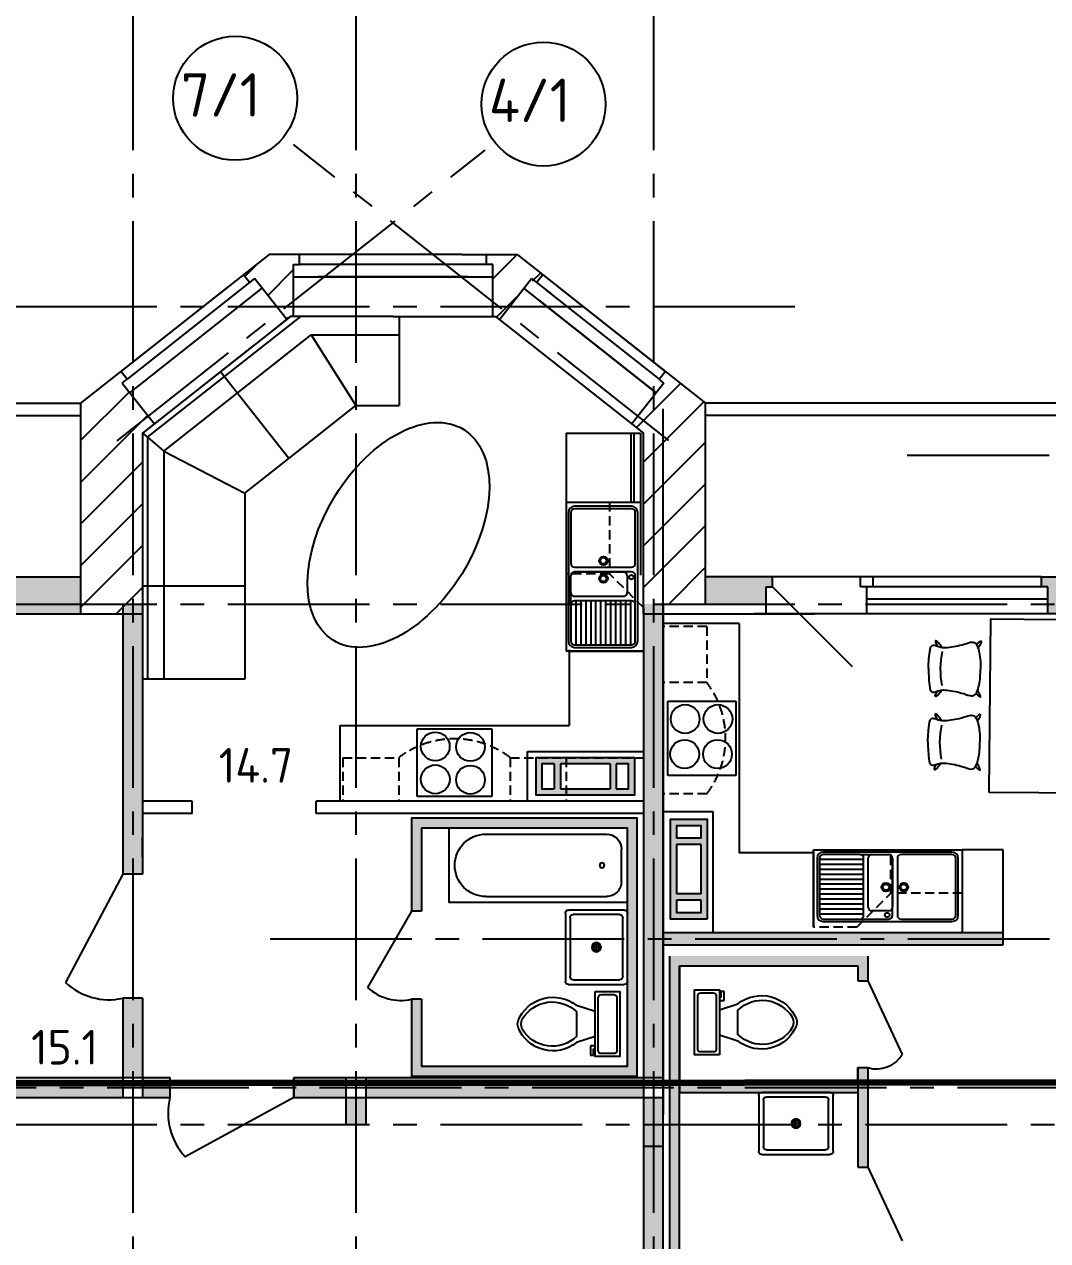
# Model space of a CAD drawing. Header units: millimetres. Extents: x -257254 to 390979, y -202328 to 355504.
# Drawn here: x 369319 to 377573, y -114066 to -104253 of the extents above; entities that cross this region are included whole.
import ezdxf

# ---------------------------------------------------------------- set-up
doc = ezdxf.new("R2010")
doc.units = ezdxf.units.MM
for name, pattern in [('CENTER2', [28.575, 19.05, -3.175, 3.175, -3.175]), ('DASHED', [70, 50, -20]), ('DASHED2', [0.375, 0.25, -0.125]), ('ELGO_LTYPE0', [0])]:
    doc.linetypes.add(name, pattern=pattern)
doc.layers.get('0').update_dxf_attribs({"lineweight": 25})
for name, color, linetype in [('MEBEL', 7, 'DASHED'), ('МЕБЕЛЬ', 104, 'Continuous'), ('Окна', 4, 'Continuous'), ('оси', 1, 'CENTER2'), ('разрез', 40, 'Continuous')]:
    doc.layers.add(name, color=color, linetype=linetype)
doc.layers.add('фасадик', color=7, linetype='Continuous', lineweight=25, true_color=0x51362d)
doc.styles.add('ATTR', font='romans.shx', dxfattribs={"width": 0.8, "height": 1})
doc.styles.get("Standard").update_dxf_attribs({"font": 'GOST_Common.ttf'})

# ---------------------------------------------------------------- blocks, each defined once
blk = doc.blocks.new('Tank Toilet 3 PV')
for p, q in [((9.5, -6), (9.5, -2)), ((-10, -8.5), (-8, -8.5)), ((-10, -9.5), (-10, -8.5)), ((-7, -9.5), (-10, -9.5)), ((-8, -8.5), (-8, -8)), ((-7, -8), (-7, -9.5)), ((-4, -8), (-6, -14)), ((4, -8), (6, -14)), ((4, -14), (-4, -14))]:
    blk.add_line(p, q)
blk.add_lwpolyline([(10.5, -8), (10.5, 0), (-10.5, 0), (-10.5, -8)], close=True)
for points in [[(-9.5, -2), (-9.5, -6)], [(8.5, -1), (-8.5, -1)], [(-8.5, -7), (8.5, -7)]]:
    blk.add_lwpolyline(points)
for centre, radius, start, end in [((-8.62, -1.88), 0.884, 81.8699, 188.1301), ((8.62, -1.88), 0.884, 351.8699, 98.1301), ((-8.62, -6.12), 0.884, 171.8699, 278.1301), ((8.62, -6.12), 0.884, 261.8699, 8.1301), ((3.52, -21.58), 12.17, 141.4691, 247.9714), ((4.2, -21.82), 11.33, 136.3677, 238.9468), ((-3.52, -21.58), 12.17, 292.0284, 38.5307), ((-4.2, -21.82), 11.33, 301.053, 43.6321), ((0, -27.88), 4, 245.7318, 294.2682), ((0, -29), 4, 254.8605, 285.1395)]:
    blk.add_arc(centre, radius, start, end)
at = {"style": 'ATTR', "width": 0.8, "flags": 9}
blk.add_attdef('ESTCODE', (0, 0), '', height=0.000000846, dxfattribs=at)
blk = doc.blocks.new('Utility Sink')
for p, q in [((-0.999995, -10), (1.000005, -10)), ((0.000005, -11), (0.000005, -9))]:
    blk.add_line(p, q)
for points in [[(-10.999995, 0), (10.999995, 0)], [(-11.999995, -19), (-11.999995, -1)], [(-10.499995, -17.5), (-10.499995, -2.5)], [(-9.499995, -1.5), (9.499995, -1.5)], [(10.499995, -2.5), (10.499995, -17.5)], [(11.999995, -1), (11.999995, -19)], [(9.499995, -18.5), (-9.499995, -18.5)], [(10.999995, -20), (-10.999995, -20)]]:
    blk.add_lwpolyline(points)
for radius in [1.5, 1]:
    blk.add_circle((0.000005, -10), radius)
for centre, start, end in [((-11.124995, -0.875), 81.8699, 188.1301), ((11.124995, -0.875), 351.8699, 98.1301), ((-9.624995, -2.375), 81.8699, 188.1301), ((9.624995, -2.375), 351.8699, 98.1301), ((-11.124995, -19.125), 171.8699, 278.1301), ((-9.624995, -17.625), 171.8699, 278.1301), ((9.624995, -17.625), 261.8699, 8.130102), ((11.124995, -19.125), 261.8699, 8.130102)]:
    blk.add_arc(centre, 0.883883, start, end)
at = {"style": 'ATTR', "width": 0.8, "flags": 9}
blk.add_attdef('ESTCODE', (0, 0), '', height=0.000048, dxfattribs=at)
blk = doc.blocks.new('A$C441F25BF')
at = {"layer": 'MEBEL', "linetype": 'ByBlock'}
for p, q in [((26, -1765), (26, 35)), ((26, 35), (776, 35)), ((776, -1765), (776, 35)), ((86, -340), (86, -1555)), ((716, -340), (716, -1555)), ((566, -1705), (236, -1705)), ((776, -1765), (26, -1765))]:
    blk.add_line(p, q, dxfattribs=at)
blk.add_circle((401, -1509), 25, dxfattribs=at)
for centre, radius, start, end in [((401, -340), 315, 0.001, 180.001), ((236, -1555), 150, 180.001, 270.001), ((566, -1555), 150, 270.001, 0.001)]:
    blk.add_arc(centre, radius, start, end, dxfattribs=at)
blk = doc.blocks.new('вентблок')
for p, q in [((-250, 250), (-250, 50)), ((-200, 250), (-200, 50)), ((200, 250), (200, 50)), ((250, 250), (250, 50))]:
    blk.add_line(p, q)
blk.add_lwpolyline([(400, 300), (-400, 300), (-400, 0), (400, 0)], close=True)
for points in [[(-250, 250), (-350, 250), (-350, 50), (-250, 50)], [(200, 250), (-200, 250)], [(250, 50), (350, 50), (350, 250), (250, 250)], [(-200, 50), (200, 50)]]:
    blk.add_lwpolyline(points)

msp = doc.modelspace()

# ---------------------------------------------------------------- hatches: boundary and pattern name
h = msp.add_hatch()
h.set_pattern_fill('LINE', color=256, scale=75, angle=45)
h.set_pattern_definition([(45, (282164.35, -213406.2), (-168.3798, 168.3798), [])])
h.paths.add_polyline_path([(366433.47228, -117330.06082), (365993.37343, -117330.06082), (365993.37343, -117750.06082), (366483.37682, -117750.06082), (366483.39503, -117669.93468), (366433.39503, -117669.92332)])
h.paths.add_polyline_path([(366433.49046, -117250.06082), (365993.37343, -117250.06082), (365993.37343, -117330.06082), (366433.47228, -117330.06082)])
h.paths.add_polyline_path([(370193.37343, -117330.06082), (367343.4723, -117330.06082), (367343.39501, -117670.13014), (367293.39501, -117670.11877), (367293.37684, -117750.06082), (370193.37343, -117750.06082)])
h.paths.add_polyline_path([(370193.37343, -117250.06082), (367343.49048, -117250.06082), (367343.4723, -117330.06082), (370193.37343, -117330.06082)])
h.paths.add_polyline_path([(370805.66093, -117330.06082), (370193.37343, -117330.06082), (370193.37343, -117750.06082), (370805.66093, -117750.06082)])
h.paths.add_polyline_path([(370805.66093, -117250.06082), (370193.37343, -117250.06082), (370193.37343, -117330.06082), (370805.66093, -117330.06082)])
h.paths.add_polyline_path([(371993.37343, -117330.06082), (371705.66093, -117330.06082), (371705.66093, -117750.06082), (371993.37343, -117750.06082)])
h.paths.add_polyline_path([(372391.06676, -117330.06082), (371993.37343, -117330.06082), (371993.37343, -117750.06082), (372391.06676, -117750.06082)])
h.paths.add_polyline_path([(371993.37343, -117250.06082), (371705.66093, -117250.06082), (371705.66093, -117330.06082), (371993.37343, -117330.06082)])
h.paths.add_polyline_path([(372391.06676, -117250.06082), (371993.37343, -117250.06082), (371993.37343, -117330.06082), (372391.06676, -117330.06082)])
h.paths.add_polyline_path([(361920.95524, -107477.23261), (361708.30911, -107147.94816), (361747.5378, -107116.94639), (361697.76344, -107053.96344), (361373.37343, -107310.06082), (361373.37343, -109010.06082), (361825.79162, -109010.06082)])
h.paths.add_polyline_path([(363088.3553, -106190.04759), (363138.3553, -106190.05895), (363138.37348, -106110.05895), (362893.53321, -106109.93468), (362686.66923, -106273.15308), (362736.10054, -106335.70194), (362785.0336, -106316.97978), (362889.63195, -106449.33532), (363088.27802, -106530.06082), (363088.30011, -106432.88128)])
h.paths.add_polyline_path([(363088.27802, -106530.06082), (362879.92758, -106437.0557), (363034.76214, -106632.97861)])
h.paths.add_polyline_path([(364893.53321, -106110.18695), (364648.37334, -106110.23241), (364648.35516, -106190.23241), (364698.36425, -106190.24377), (364698.29022, -106435.95086), (364617.54473, -106530.06082), (364897.11491, -106449.33532), (365001.71326, -106316.97978), (365050.53766, -106335.83943), (365099.96897, -106273.29057)])
h.paths.add_polyline_path([(364906.81928, -106437.0557), (364698.27792, -106530.06082), (364750.81573, -106634.45781)])
h.paths.add_polyline_path([(366413.37343, -107310.06082), (366088.98342, -107053.96344), (366039.20906, -107116.94639), (366078.43775, -107147.94816), (365913.37343, -107255.58594), (365913.37343, -108930.06082), (366413.37343, -108930.06082)])
h.paths.add_polyline_path([(365993.37343, -107255.58594), (365818.20981, -107477.23261), (365913.37343, -107552.36179), (365993.37343, -107615.8972)])
h.paths.add_polyline_path([(370193.37343, -107255.58594), (370108.30911, -107147.94816), (370147.5378, -107116.94639), (370097.76344, -107053.96344), (369773.37343, -107310.06082), (369773.37343, -109010.06082), (370193.37343, -109010.06082)])
h.paths.add_polyline_path([(370193.37343, -107255.58594), (370193.37343, -107613.05112), (370367.33572, -107475.71247)])
h.paths.add_polyline_path([(370273.37343, -107549.89323), (370193.37343, -107613.05112), (370193.37343, -108930.06082), (370273.37343, -108930.06082)])
h.paths.add_polyline_path([(371488.36443, -106189.87786), (371538.3553, -106190.05895), (371538.37348, -106110.05895), (371293.53321, -106109.93468), (371086.77789, -106273.29057), (371136.2092, -106335.83943), (371175.32923, -106304.70017), (371279.92758, -106437.0557), (371488.27802, -106530.06082), (371488.29104, -106432.8148)])
h.paths.add_polyline_path([(371488.27802, -106530.06082), (371279.92758, -106437.0557), (371434.7298, -106632.93768)])
h.paths.add_polyline_path([(373293.53321, -106110.18695), (373048.37334, -106110.23241), (373048.35516, -106190.23241), (373098.34511, -106190.24377), (373098.26977, -106610.10627), (373094.14881, -106610.07989), (373102.38884, -106530.07989), (373297.11491, -106449.33532), (373401.71326, -106316.97978), (373450.64632, -106335.70194), (373500.07763, -106273.15308)])
h.paths.add_polyline_path([(373306.81928, -106437.0557), (373018.45887, -106530.06082), (373150.81573, -106634.45781)])
h.paths.add_polyline_path([(374813.37343, -107310.06082), (374488.98342, -107053.96344), (374439.20906, -107116.94639), (374478.43775, -107147.94816), (374393.37343, -107255.58594), (374393.37343, -108930.06082), (374813.37343, -108930.06082)])
h.paths.add_polyline_path([(374393.37343, -107255.58594), (374218.20981, -107477.23261), (374313.37343, -107552.36179), (374313.37343, -107558.86707), (374393.37343, -107622.02497)])
h.paths.add_polyline_path([(374393.37343, -107622.02497), (374313.37343, -107558.86707), (374313.37343, -108930.06082), (374393.37343, -108930.06082)])
h.paths.add_polyline_path([(380513.37343, -107390.06082), (380563.37343, -107390.06082), (380563.37343, -107310.06082), (378593.37343, -107310.06082), (378593.37343, -107730.06082), (380513.37343, -107730.06082)])
h.paths.add_polyline_path([(382793.37343, -107310.06082), (381973.37343, -107310.06082), (381973.37343, -107390.06082), (382023.37343, -107390.06082), (382023.37343, -107730.06082), (382793.37343, -107730.06082)])
h.paths.add_polyline_path([(383993.37343, -107310.06082), (382793.37343, -107310.06082), (382793.37343, -107730.06082), (383993.37343, -107730.06082)])
h.paths.add_polyline_path([(380513.37343, -107730.06082), (378593.37343, -107730.06082), (378593.37343, -107810.06082), (380513.37343, -107810.06082)])
h.paths.add_polyline_path([(383993.37343, -107730.06082), (382793.37343, -107730.06082), (382793.37343, -107808.37096), (383915.07502, -107808.37096), (383993.37343, -107808.63649)])
h.paths.add_polyline_path([(382793.37343, -107730.06082), (382023.37343, -107730.06082), (382023.37343, -107808.37096), (382793.37343, -107808.37096)])
h.paths.add_polyline_path([(384413.37343, -107310.06082), (383993.37343, -107310.06082), (383993.37343, -107730.06082), (384413.37343, -107730.06082)])
h.paths.add_polyline_path([(384413.37343, -107730.06082), (383993.37343, -107730.06082), (383993.37343, -107808.63649), (383993.37343, -107810.06082), (384413.37343, -107810.06082)])
h.paths.add_polyline_path([(384413.37343, -107810.06082), (383993.37343, -107810.06082), (383993.37343, -108930.06082), (384413.37343, -108930.06082)])
h.paths.add_polyline_path([(383993.37343, -107810.06082), (383913.37343, -107810.06082), (383913.3763, -108930.06082), (383993.37343, -108930.06082)])
h.paths.add_polyline_path([(384413.37343, -108930.06082), (383993.37343, -108930.06082), (383993.37343, -109310.14354), (384333.37343, -109310.14354), (384333.37343, -109360.14354), (384413.37343, -109360.14354)])
h.paths.add_polyline_path([(383993.37343, -108930.06082), (383913.3763, -108930.06082), (383913.37727, -109310.14354), (383993.37343, -109310.14354)])
h.paths.add_polyline_path([(384413.37343, -111370.14354), (384333.37343, -111370.14354), (384333.37343, -111420.14354), (383993.37343, -111420.14354), (383993.37343, -113130.06082), (384413.37343, -113130.06082)])
h.paths.add_polyline_path([(383993.37343, -111420.14354), (383913.38267, -111420.14354), (383913.38705, -113130.06082), (383993.37343, -113130.06082)])
h.paths.add_polyline_path([(384413.37343, -116910.06082), (382793.37343, -116910.06082), (382793.37343, -117330.06082), (384469.07008, -117330.06082), (384573.9923, -117246.54078), (384605.13199, -117285.66008), (384669.46807, -117234.44736)])
h.paths.add_polyline_path([(384110.69569, -117330.06082), (382793.37343, -117330.06082), (382793.37343, -117410.06082), (384173.85359, -117410.06082)])
h.paths.add_polyline_path([(384413.37343, -125310.06082), (382713.37343, -125310.06082), (382713.37343, -125730.06082), (384469.07008, -125730.06082), (384573.9923, -125646.54078), (384605.13199, -125685.66008), (384669.46807, -125634.44736)])
h.paths.add_polyline_path([(384111.6725, -125730.06082), (382713.37343, -125730.06082), (382713.37343, -125810.06082), (384171.07246, -125810.06082), (384247.28944, -125906.60232), (384249.59713, -125904.76536)])
h.paths.add_polyline_path([(385449.16595, -126623.80401), (385388.32027, -126672.2383), (385420.09217, -126710.29903), (385285.8928, -126817.12422), (385193.39057, -127024.80567), (385291.90909, -127024.82806), (385533.55642, -127024.88298), (385533.31223, -127074.88293), (385613.18609, -127074.90108), (385613.37343, -126830.06082)])
h.paths.add_polyline_path([(385285.43495, -126816.54487), (385091.4343, -126970.97299), (385193.39057, -127024.80567), (385113.26053, -127024.78746)])
h.paths.add_polyline_path([(385193.39057, -127024.80567), (385193.41892, -127024.80568), (385291.90909, -127024.82806)], flags=17)
h.paths.add_polyline_path([(385613.37343, -128830.06081), (385613.30886, -128584.91009), (385533.18273, -128584.8737), (385533.19051, -128634.8828), (385113.19052, -128634.78734), (385193.37343, -128634.80556), (385193.37343, -128580.06082), (385193.37343, -128656.47959), (385286.04825, -128842.80071), (385420.24762, -128949.6259), (385389.37983, -128988.40114), (385450.22551, -129036.83543)])
h.paths.add_polyline_path([(385193.37343, -128656.47959), (385193.37343, -128634.80556), (385091.58974, -128688.95194), (385285.5904, -128843.38006)])
h.paths.add_polyline_path([(384669.46807, -130025.67427), (384605.13199, -129974.46155), (384573.9923, -130013.58085), (384469.07008, -129930.06082), (382712.88638, -129930.06082), (382712.88638, -130350.06082), (384413.37343, -130350.06082)])
h.paths.add_polyline_path([(384249.59713, -129755.35628), (384111.6725, -129930.06082), (384469.07008, -129930.06082)])
h.paths.add_polyline_path([(384249.59713, -129755.35628), (384247.28944, -129753.51931), (384171.07246, -129850.06082), (382793.37343, -129850.06082), (382793.37343, -129930.06082), (384111.6725, -129930.06082)])
h.paths.add_polyline_path([(382793.37343, -134130.06082), (380393.37343, -134130.06082), (380393.37343, -134550.06082), (382793.37343, -134550.06082)])
h.paths.add_polyline_path([(380393.37343, -134130.06082), (378593.37343, -134130.06082), (378593.37343, -134550.06082), (380393.37343, -134550.06082)])
h.paths.add_polyline_path([(378593.37343, -134130.06082), (376493.37343, -134130.06082), (376493.37343, -134550.06082), (378593.37343, -134550.06082)])
h.paths.add_polyline_path([(376493.37343, -134130.06082), (374393.37343, -134130.06082), (374393.37343, -134550.06082), (376493.37343, -134550.06082)])
h.paths.add_polyline_path([(374393.37343, -134130.06082), (374173.37343, -134130.06082), (374173.37343, -134550.06082), (374393.37343, -134550.06082)])
h.paths.add_polyline_path([(374393.37343, -134050.06082), (374173.37343, -134050.06082), (374173.37343, -134130.06082), (374393.37343, -134130.06082)])
h.paths.add_polyline_path([(376493.37343, -134050.06082), (375593.37343, -134050.06082), (374393.37343, -134050.06082), (374393.37343, -134130.06082), (376493.37343, -134130.06082)])
h.paths.add_polyline_path([(378593.37343, -134050.06082), (376493.37343, -134050.06082), (376493.37343, -134130.06082), (378593.37343, -134130.06082)])
h.paths.add_polyline_path([(380393.37343, -134050.06082), (379913.24572, -134050.06082), (378673.37343, -134050.06082), (378593.37343, -134050.06082), (378593.37343, -134130.06082), (380393.37343, -134130.06082)])
h.paths.add_polyline_path([(382793.37343, -134050.06082), (380393.37343, -134050.06082), (380393.37343, -134130.06082), (382793.37343, -134130.06082)])
at = {"ltscale": 50}
h = msp.add_hatch(color=256, dxfattribs=at)
h.dxf.hatch_style = 1
h.paths.add_polyline_path([(370193.37343, -108930.06082), (370113.37343, -108930.06082), (370113.37343, -111110.63158), (370193.37343, -111110.63158)])
h.paths.add_polyline_path([(370273.37343, -109010.06082), (370273.37343, -108930.06082), (370193.37343, -108930.06082), (370193.37343, -111110.63158), (370273.37343, -111110.63158)])
h.paths.add_polyline_path([(371913.37343, -113050.06082), (371913.37343, -113130.06082)])
h.paths.add_polyline_path([(371913.37343, -113130.06082), (371913.37343, -113210.06082)])
h.paths.add_polyline_path([(371993.37343, -113210.06082), (371913.37343, -113210.06082)])
h.paths.add_polyline_path([(372073.37343, -113210.06082), (371993.37343, -113210.06082)])
h.paths.add_polyline_path([(374453.37343, -113130.06082), (374333.37343, -113130.06082), (374473.37343, -113265.0608), (374473.37361, -113130.06082), (374313.37343, -113130.06082)])
h.paths.add_polyline_path([(374313.37343, -113130.06082), (374473.37343, -113130.06082), (374473.37343, -113210.06082), (374313.37343, -113210.06082)], flags=17)
h.paths.add_polyline_path([(374393.37343, -113210.06082), (374313.37343, -113210.06082), (374313.37343, -114550.06077), (374393.37343, -114550.06077)])
h.paths.add_polyline_path([(374473.37343, -113130.06082), (374393.37343, -113130.06082), (374393.37343, -114550.06077), (374473.37343, -114550.06077)])
h.paths.add_polyline_path([(376573.37361, -114550.06082), (374473.37361, -114550.06082), (374473.37361, -114630.06082), (376573.37361, -114630.06082)])
h.paths.add_polyline_path([(376573.37361, -114630.06082), (374473.37361, -114630.06082), (374473.37361, -114710.06082), (376573.37361, -114710.06082)])
h.paths.add_polyline_path([(378513.59612, -114550.06082), (377573.37361, -114550.06082), (377573.37361, -114630.06082), (378513.59287, -114630.06082)])
h.paths.add_polyline_path([(378513.59287, -114630.06082), (377573.37361, -114630.06082), (377573.37361, -114710.06082), (377773.37361, -114710.06082), (378513.58961, -114710.06082)])
h.paths.add_polyline_path([(378593.37343, -114330.06082), (378513.60507, -114330.06082), (378513.59612, -114550.06082), (378593.37343, -114550.06082)])
h.paths.add_polyline_path([(378673.37343, -114330.06082), (378593.37343, -114330.06082), (378593.37343, -114550.06082), (378673.37343, -114550.06082)])
h.paths.add_polyline_path([(378593.37343, -113209.82412), (378513.65063, -113209.82088), (378513.64167, -113430.06082), (378593.37343, -113430.06082)])
h.paths.add_polyline_path([(378673.37343, -113209.82737), (378593.37343, -113209.82412), (378593.37343, -113430.06082), (378673.37343, -113430.06082)])
h.paths.add_polyline_path([(378593.37343, -112891.75419), (378513.66356, -112891.75419), (378513.65713, -113050.05432), (378593.37343, -113050.19618)])
h.paths.add_polyline_path([(378673.37343, -112891.75419), (378593.37343, -112891.75419), (378593.37343, -113050.19618), (378673.37343, -113050.33855)])
h.paths.add_polyline_path([(383913.37343, -113057.67048), (378673.37343, -113050.33855), (378673.37343, -113130.06082), (383913.37343, -113130.06082)])
h.paths.add_polyline_path([(383913.37343, -113130.06082), (378673.37343, -113130.06082), (378673.37343, -113209.82737), (383913.37343, -113209.99493)])
h.paths.add_polyline_path([(378593.37343, -107810.06082), (378513.37343, -107810.06082), (378513.37343, -111250.06082), (378513.37343, -111991.75419), (378593.37343, -111991.75419)])
h.paths.add_polyline_path([(378673.37343, -109010.06082), (378673.37343, -107810.06082), (378593.37343, -107810.06082), (378593.37343, -111991.75419), (378673.37343, -111991.75419), (378673.37343, -111850.06082)])
h.paths.add_polyline_path([(378593.37343, -114710.06082), (378513.58961, -114710.06082), (378513.48631, -117250.06082), (378593.37343, -117250.06082)])
h.paths.add_polyline_path([(378673.37343, -114710.06082), (378593.37343, -114710.06082), (378593.37343, -117250.06082), (378673.37343, -117250.06082)])
h.paths.add_polyline_path([(382713.37343, -117250.06082), (378673.37343, -117250.06082), (378673.37343, -117330.06082), (382713.37343, -117330.06082)])
h.paths.add_polyline_path([(382713.37343, -117330.06082), (378673.37343, -117330.06082), (378673.37343, -117410.06082), (380753.37343, -117410.06082), (382713.37343, -117410.06082)])
h.paths.add_polyline_path([(378593.37343, -117410.06082), (378513.47981, -117410.06082), (378513.37343, -120025.65445), (378593.37343, -120025.65445)])
h.paths.add_polyline_path([(378673.37343, -117410.06082), (378593.37343, -117410.06082), (378593.37343, -120025.65445), (378673.37343, -120025.65445)])
h.paths.add_polyline_path([(376933.37343, -119930.06082), (376713.37343, -120450.06082)])
h.paths.add_polyline_path([(376873.37343, -119930.06082), (376713.37343, -119930.06082), (376713.37343, -120450.06082), (376873.37343, -120450.06082)], flags=17)
h.paths.add_polyline_path([(376933.37343, -121350.06082), (376713.37343, -122350.06082)])
h.paths.add_polyline_path([(376873.37343, -121350.06082), (376713.37343, -121350.06082), (376713.37343, -122350.06082), (376873.37343, -122350.06082)], flags=17)
h.paths.add_polyline_path([(376873.37343, -122350.06082), (376873.37343, -122430.06082)])
h.paths.add_polyline_path([(376873.37343, -122430.06082), (376873.37343, -122510.06082)])
h.paths.add_polyline_path([(376933.37343, -117410.06082), (376713.37343, -119030.06082)])
h.paths.add_polyline_path([(376873.37343, -117410.06082), (376713.37343, -117410.06082), (376713.37343, -119030.06082), (376873.37343, -119030.06082)], flags=17)
h.paths.add_polyline_path([(370113.37343, -112750.06082), (370193.37343, -112750.06082), (370193.37343, -112110.63158), (370113.37343, -112110.63158)])
h.paths.add_polyline_path([(370193.37343, -112910.06082), (370113.37343, -112910.06082)])
h.paths.add_polyline_path([(370193.37343, -112750.06082), (370273.37343, -112750.06082), (370273.37343, -112110.63158), (370193.37343, -112110.63158)])
h.paths.add_polyline_path([(370273.37343, -112910.06082), (370193.37343, -112910.06082)])
h.paths.add_polyline_path([(374393.37343, -112910.06082), (374313.37343, -112910.06082), (374313.37343, -113130.06082), (374393.37343, -113130.06082)])
h.paths.add_polyline_path([(374313.37343, -112750.06082), (374393.37343, -112750.06082), (374393.37343, -108930.06082), (374313.37343, -108930.06082)])
h.paths.add_polyline_path([(374393.37343, -112750.06082), (374473.37343, -112750.06082), (374473.37343, -110320.06082), (374473.37343, -108930.06082), (374393.37343, -108930.06082)])
h.paths.add_polyline_path([(374473.37343, -112910.06082), (374393.37343, -112910.06082), (374393.37343, -113130.06082), (374473.37343, -113130.06082)])
h = msp.add_hatch()
h.set_pattern_fill('AR-SAND', color=256, scale=5)
h.set_pattern_definition([(37.5, (282164.35, -213406.2), (-8.00016, 244.70662), [0, -193.04, 0, -215.9, 0, -206.375]), (7.5, (282164.35, -213406.2), (224.76164, 358.41255), [0, -104.14, 0, -173.99, 0, -66.675]), (327.5, (282008.14, -213406.2), (395.4962, 0.7186), [0, -63.5, 0, -228.6, 0, -298.45]), (317.5, (282008.14, -213406.2), (381.7782, 111.4647), [0, -31.75, 0, -149.86, 0, -171.45])])
h.paths.add_polyline_path([(357593.37343, -108630.06082), (357673.37343, -108630.06082), (357673.37343, -108930.06082), (357593.37343, -108930.06082)])
h.paths.add_polyline_path([(358485.22058, -108790.06082), (358535.22058, -108790.06082), (358535.22058, -108710.06082), (357593.37343, -108710.06082), (357593.37343, -109010.06082), (358485.22058, -109010.06082)])
h.paths.add_polyline_path([(361373.37343, -108710.06082), (360705.22058, -108710.06082), (360705.22058, -108790.06082), (360755.22058, -108790.06082), (360755.22058, -109010.06082), (361373.37343, -109010.06082)])
h.paths.add_polyline_path([(366885.22058, -108790.06082), (366935.22058, -108790.06082), (366935.22058, -108710.06082), (366413.37343, -108710.06082), (366413.37343, -109010.06082), (366885.22058, -109010.06082)])
h.paths.add_polyline_path([(369773.37343, -108710.06082), (369105.22058, -108710.06082), (369105.22058, -108790.06082), (369155.22058, -108790.06082), (369155.22058, -109010.06082), (369773.37343, -109010.06082)])
h.paths.add_polyline_path([(375303.37343, -108790.06082), (375353.37343, -108790.06082), (375353.37343, -108710.06082), (374813.37343, -108710.06082), (374813.37343, -108930.06082), (375303.37343, -108930.06082)])
h.paths.add_polyline_path([(378513.37343, -108710.06082), (377523.37343, -108710.06082), (377523.37343, -108790.06082), (377573.37343, -108790.06082), (377573.37343, -109005.06082), (378513.37343, -109015.06082)])
h.paths.add_polyline_path([(383013.37343, -113210.06082), (382713.37343, -113209.99493), (382713.37343, -114134.80666), (383013.37343, -114134.80666), (383013.37343, -114184.80666), (383013.37343, -113550.06082)])
h = msp.add_hatch(color=256)
h.dxf.hatch_style = 1
h.paths.add_polyline_path([(373664.13435, -110170.06686), (373443.78532, -110170.06686), (373443.78532, -110470.06686), (373664.13435, -110470.06686), (373664.13435, -110420.06686), (373643.78532, -110420.06686), (373643.78532, -110220.06686), (373664.13435, -110220.06686)])
h.paths.add_polyline_path([(373593.78532, -110220.06686), (373593.78532, -110420.06686), (373493.78532, -110420.06686), (373493.78532, -110220.06686)], flags=16)
h.paths.add_polyline_path([(374243.78532, -110170.06686), (373664.13435, -110170.06686), (373664.13435, -110220.06686), (374043.78532, -110220.06686), (374043.78532, -110420.06686), (373664.13435, -110420.06686), (373664.13435, -110470.06686), (374243.78532, -110470.06686)])
h.paths.add_polyline_path([(374093.78532, -110220.06686), (374193.78532, -110220.06686), (374193.78532, -110420.06686), (374093.78532, -110420.06686)], flags=16)
h = msp.add_hatch(color=256)
h.dxf.hatch_style = 1
h.paths.add_polyline_path([(372443.37343, -111408.59865), (372523.37343, -111408.59865), (372523.37343, -110738.59865), (372743.37343, -110738.59865), (372743.37343, -110738.57352), (374183.37343, -110738.59865), (374183.37343, -111417.34877, -0.0710679055), (374183.37343, -111423.59878), (374183.37343, -111973.59852, -0.0710679055), (374183.37343, -111979.84853), (374183.37343, -112658.59865), (372523.37343, -112658.59865), (372523.37343, -112118.59865), (372443.37343, -112118.59865), (372443.37343, -112738.59865), (374263.37343, -112738.59865), (374263.37343, -110658.59865), (372443.37343, -110658.59865)])
h = msp.add_hatch(color=256)
h.dxf.hatch_style = 1
h.paths.add_polyline_path([(374828.561, -110889.30594), (374828.561, -110668.95692), (374528.561, -110668.95692), (374528.561, -110889.30594), (374578.561, -110889.30594), (374578.561, -110868.95692), (374778.561, -110868.95692), (374778.561, -110889.30594)])
h.paths.add_polyline_path([(374778.561, -110818.95692), (374578.561, -110818.95692), (374578.561, -110718.95692), (374778.561, -110718.95692)], flags=16)
h.paths.add_polyline_path([(374828.561, -111468.95692), (374828.561, -110889.30594), (374778.561, -110889.30594), (374778.561, -111268.95692), (374578.561, -111268.95692), (374578.561, -110889.30594), (374528.561, -110889.30594), (374528.561, -111468.95692)])
h.paths.add_polyline_path([(374778.561, -111318.95692), (374778.561, -111418.95692), (374578.561, -111418.95692), (374578.561, -111318.95692)], flags=16)
h = msp.add_hatch(color=256)
h.dxf.hatch_style = 1
h.paths.add_polyline_path([(377213.37343, -111580.28848), (374473.37361, -111580.28848), (374473.37361, -111630.06082), (377213.37343, -111630.06082)])
h.paths.add_polyline_path([(377213.37343, -111630.06082), (374473.37361, -111630.06082), (374473.37361, -111680.28848), (377213.37343, -111680.28848)])
h = msp.add_hatch(color=256)
h.dxf.hatch_style = 1
h.paths.add_polyline_path([(376123.37361, -111770.06077), (374523.37361, -111770.06077), (374523.37361, -113130.06082), (374603.36907, -113130.06082), (374603.37361, -112870.06077), (374603.37361, -111850.06077), (376043.37361, -111850.06077), (376043.37361, -111970.06077), (376123.37361, -111970.06077)])
h.paths.add_polyline_path([(376043.37361, -112790.06077), (374603.37361, -112790.06077), (374603.37361, -112870.06077), (375262.09037, -112870.06077, -0.0710679055), (375268.34037, -112870.06077), (375818.34012, -112870.06077, -0.0710679055), (375824.59012, -112870.06077), (376043.37361, -112870.06077)], flags=17)
h.paths.add_polyline_path([(376123.37361, -112670.06077), (376043.37361, -112670.06077), (376043.37361, -112790.06077), (376043.37361, -113130.06082), (376123.37361, -113130.06082)], flags=17)
h.paths.add_polyline_path([(376123.37361, -113130.06082), (376043.37361, -113130.06082), (376043.37361, -113472.22397), (376123.37361, -113472.22397)], flags=17)
h.paths.add_polyline_path([(376123.37361, -114172.22397), (376043.37361, -114172.22397), (376043.37361, -114420.06077), (374603.37361, -114420.06077), (374603.37361, -113130.06082), (374523.37361, -113130.06082), (374523.37361, -114500.06077), (376123.37361, -114500.06077)])
h = msp.add_hatch(color=256)
h.dxf.hatch_style = 1
h.paths.add_polyline_path([(370113.37343, -112750.06082), (366073.37343, -112750.06082), (366073.37343, -112830.06082), (370113.37343, -112830.06082)])
h.paths.add_polyline_path([(370113.37343, -112830.06082), (366073.37343, -112830.06082), (366073.37343, -112910.06082), (370113.37343, -112910.06082)])
h = msp.add_hatch(color=256, dxfattribs=at)
h.dxf.hatch_style = 1
h.paths.add_polyline_path([(370493.37343, -112750.06082), (370273.37343, -112750.06082), (370273.37343, -112830.06082), (370493.37343, -112830.06082)])
h.paths.add_polyline_path([(370493.37343, -112830.06082), (370273.37343, -112830.06082), (370273.37343, -112910.06082), (370493.37343, -112910.06082)])
h = msp.add_hatch(color=256)
h.dxf.hatch_style = 1
h.paths.add_polyline_path([(371993.37343, -112910.06082), (371913.37343, -112910.06082), (371913.37343, -113130.06082), (371993.37343, -113130.06082)])
h.paths.add_polyline_path([(372073.37343, -112910.06082), (371993.37343, -112910.06082), (371993.37343, -113130.06082), (372073.37343, -113130.06082)])
h.paths.add_polyline_path([(371913.37343, -112750.06082), (371493.37343, -112750.06082), (371493.37343, -112830.06082), (371913.37343, -112830.06082)])
h.paths.add_polyline_path([(371913.37343, -112830.06082), (371493.37343, -112830.06082), (371493.37343, -112910.06082), (371913.37343, -112910.06082)])
h.paths.add_polyline_path([(374313.37343, -112750.06082), (372073.37343, -112750.06082), (372073.37343, -112830.06082), (374313.37343, -112830.06082)])
h.paths.add_polyline_path([(374313.37343, -112830.06082), (372073.37343, -112830.06082), (372073.37343, -112910.06082), (374313.37343, -112910.06082)])
h = msp.add_hatch(color=256)
h.dxf.hatch_style = 1
h.paths.add_polyline_path([(374393.37343, -113130.06082), (374313.37343, -113130.06082), (374313.37343, -113303.21877), (374393.37343, -113303.21877)])
h.paths.add_polyline_path([(374473.37343, -113130.06082), (374394.42209, -113130.06082), (374394.42209, -113303.21877), (374473.37343, -113303.21877)])

# ---------------------------------------------------------------- linework, layer by layer
at = {"ltscale": 20}
for p, q in [((371293.53321, -106109.93468), (369773.37343, -107310.06082)), ((373293.53321, -106110.18695), (374813.37343, -107310.06082)), ((371467.59309, -106610.06082), (370273.37343, -107552.36179)), ((372293.37343, -106610.06082), (371466.95466, -106610.06082)), ((372293.37343, -106610.06082), (371466.95466, -106610.06082)), ((372293.37343, -106610.06082), (373118.87806, -106610.06082)), ((372293.37343, -106610.06082), (373118.87806, -106610.06082)), ((373118.87806, -106610.06082), (374313.37343, -107552.36179)), ((366413.37343, -107310.06082), (369773.37343, -107310.06082)), ((369773.37343, -107310.06082), (369773.37343, -109010.06082)), ((374813.37343, -108930.06082), (374813.37343, -107310.06082)), ((378173.37343, -107310.06082), (374813.37343, -107310.06082)), ((366413.37343, -107410.06082), (369773.37343, -107410.06082)), ((378173.37343, -107410.06082), (374813.37343, -107410.06082)), ((370273.37343, -107552.36179), (370273.37343, -109010.06082)), ((374313.37343, -109010.06082), (374313.37343, -107552.36179)), ((369105.22058, -108710.06082), (369773.37343, -108710.06082)), ((369155.22058, -109010.06082), (370273.37343, -109010.06082)), ((370113.37343, -108930.06082), (370113.37343, -111110.63158)), ((370273.37343, -109010.06082), (370273.37343, -111110.63158)), ((374313.37343, -109010.06082), (375693.37343, -109010.06082)), ((374313.37343, -109010.06082), (374313.37343, -114710.06082)), ((374473.37343, -108930.06082), (374473.37343, -113050.06082)), ((370113.37343, -112110.63158), (370113.37343, -112910.06082)), ((370273.37343, -112110.63158), (370273.37343, -112910.06082)), ((365913.37343, -112750.06082), (370493.37343, -112750.06082)), ((371493.37343, -112750.06082), (372073.37343, -112750.06082)), ((371913.37343, -112750.06082), (374473.37343, -112750.06082)), ((371913.37343, -112750.06082), (371913.37343, -113130.06082)), ((372073.37343, -112750.06082), (372073.37343, -113130.06082)), ((365913.37343, -112910.06082), (370493.37343, -112910.06082)), ((371493.37343, -112910.06082), (372073.37343, -112910.06082)), ((371913.37343, -112910.06082), (374473.37343, -112910.06082))]:
    msp.add_line(p, q, dxfattribs=at)
for p, q in [((371738.37344, -106109.93468), (371293.53321, -106109.93468)), ((372848.37342, -106110.18695), (373293.53321, -106110.18695)), ((373379.08337, -110520.04269), (373379.08337, -110120.04269)), ((373379.08337, -110120.04269), (374313.55685, -110120.47162)), ((374473.39156, -110602.68693), (374873.39156, -110602.68693)), ((374873.39156, -110602.68693), (374873.39156, -111580.28848)), ((370113.37343, -111110.63158), (369650.79342, -111982.65473)), ((372443.37343, -111408.59865), (372088.37343, -112023.47669)), ((372523.37343, -111408.59865), (372443.37343, -111408.59865)), ((374473.37361, -111580.28848), (374473.37361, -111680.28848)), ((370493.37343, -112750.06082), (370493.37343, -112910.06082)), ((371493.37343, -112910.06082), (371493.37343, -112750.06082)), ((371493.37343, -112750.06082), (371493.37343, -112910.06082)), ((371493.37343, -112910.06082), (370616.5755, -113390.91983)), ((371913.37343, -113130.06082), (372073.37343, -113130.06082)), ((374312.44207, -113129.94671), (374394.42209, -113129.94671)), ((374313.37343, -113130.06082), (374393.37343, -113130.06082)), ((374313.37343, -113130.06082), (374473.37361, -113130.06082)), ((374393.37343, -113130.06082), (374393.37343, -113130.06082)), ((374393.37343, -113130.06082), (374393.37343, -113130.06082)), ((374394.42209, -113129.94671), (374394.42209, -113323.87646)), ((374313.37343, -113303.21877), (374473.37361, -113303.21877))]:
    msp.add_line(p, q)
at = {"ltscale": 50}
for p, q in [((371488.33261, -106289.87785), (373098.33243, -106290.24377)), ((371688.33254, -106289.92331), (372898.3325, -106290.19831)), ((370170.31266, -107226.40554), (371237.33278, -106383.15755)), ((374416.4342, -107226.40554), (373349.41408, -106383.15755)), ((374416.4342, -107226.40554), (373467.0999, -106476.16266)), ((375693.37343, -108710.06082), (374813.37343, -108710.06082)), ((377523.37343, -108710.06082), (378513.37343, -108710.06082)), ((374473.37343, -113050.06082), (374473.37343, -110320.06082)), ((374473.37343, -113050.06082), (374473.37343, -110320.06082)), ((374473.37343, -113050.06082), (374473.37343, -110320.06082)), ((370673.37343, -110520.06082), (370273.37343, -110520.06082)), ((370673.37343, -110620.06082), (370673.37343, -110520.06082)), ((374313.37343, -110520.06082), (371673.37343, -110520.06082)), ((371673.37343, -110620.06082), (371673.37343, -110520.06082)), ((370673.37343, -110620.06082), (370273.37343, -110620.06082)), ((374313.37343, -110620.06082), (371673.37343, -110620.06082)), ((370273.37343, -110970.06082), (370273.37343, -110810.06082)), ((370273.37343, -111110.63158), (370113.37343, -111110.63158)), ((374473.37343, -114550.06082), (374473.37343, -111410.06082)), ((374473.37361, -111580.28848), (377213.37343, -111580.28848)), ((377213.37343, -111680.28848), (377213.37343, -111580.28848)), ((374473.37343, -112950.06082), (374473.37343, -111750.06082)), ((374473.37361, -111680.28848), (376073.37361, -111680.28848)), ((374473.37361, -111680.28848), (377213.37343, -111680.28848)), ((374473.37361, -114710.06082), (374473.37361, -111820.06077)), ((374473.37361, -111820.06077), (374473.37361, -112920.06077)), ((374523.37361, -111770.06077), (374523.37361, -114500.06077)), ((374603.37361, -114420.06077), (374603.37361, -111850.06077)), ((374603.37361, -111850.06077), (376043.37361, -111850.06077)), ((374603.37361, -111850.06077), (374603.37361, -112870.06077)), ((376043.37361, -111850.06077), (376043.37361, -111970.06077)), ((376123.37361, -111770.06077), (376123.37361, -111970.06077)), ((376043.37361, -111970.06077), (376123.37361, -111970.06077)), ((376123.37361, -111970.06077), (376400.30452, -112563.94104)), ((370273.37343, -112110.63158), (370113.37343, -112110.63158)), ((376043.37361, -112670.06077), (376043.37361, -113472.22397)), ((376043.37361, -112790.06077), (376043.37361, -112670.06077)), ((376043.37361, -112670.06077), (376123.37361, -112670.06077)), ((376043.37361, -112790.06077), (376043.37361, -112680.06077)), ((376123.37361, -112670.06077), (376123.37361, -113472.22397)), ((374603.37361, -112790.06077), (376043.37361, -112790.06077)), ((374603.37361, -112870.06077), (376043.37361, -112870.06077)), ((376043.37361, -113472.22397), (376123.37361, -113472.22397)), ((376123.37361, -113472.22397), (376400.30452, -114066.10424))]:
    msp.add_line(p, q, dxfattribs=at)
at = {"color": 0, "linetype": 'ELGO_LTYPE0'}
for p, q in [((374473.37343, -111685.06082), (374473.37343, -107355.72772)), ((374479.28399, -109174.48455), (374479.68713, -109174.48455))]:
    msp.add_line(p, q, dxfattribs=at)
for points in [[(372443.37343, -112118.59865), (372443.37343, -112738.59865), (374263.37343, -112738.59865), (374263.37343, -110658.59865), (372443.37343, -110658.59865), (372443.37343, -111408.59865)], [(372523.37343, -112118.59865), (372523.37343, -112658.59865), (374183.37343, -112658.59865), (374183.37343, -110738.59865), (372523.37343, -110738.59865), (372523.37343, -111408.59865)]]:
    msp.add_lwpolyline(points)
at = {"ltscale": 50}
for centre in [(371020.19593, -104850.17448), (373507.11041, -104897.10121)]:
    msp.add_circle(centre, 500, dxfattribs=at)
for centre, radius, start, end in [((370003.94968, -111606.15029), 516.2121, 226.832764388, 282.238082459), ((372357.40047, -111729.45411), 398.52833, 227.541870674, 282.458129326), ((376193.62886, -112438.99899), 241.50641, 253.087898854, 328.845696419), ((371007.2495, -113034.61182), 528.75473, 166.375638734, 222.365881753)]:
    msp.add_arc(centre, radius, start, end)
at = {"layer": 'МЕБЕЛЬ'}
for p, q in [((372341.72737, -106610.06082), (372342.20749, -107328.67075)), ((371632.44923, -106757.50666), (372341.70906, -106757.50666)), ((371632.44923, -106757.50666), (371993.37343, -107328.90382)), ((371453.25537, -107755.42674), (371993.37343, -107328.90382)), ((371993.37343, -107328.90382), (372342.20749, -107328.67075)), ((370313.37343, -107585.24066), (370313.37343, -109535.70965)), ((370313.37343, -107585.24066), (370443.37343, -107696.50153)), ((373688.37343, -107552.36179), (374288.37343, -107552.36179)), ((373688.37343, -107552.36179), (373688.37343, -109309.25262)), ((374212.20521, -107552.36179), (374212.20521, -108109.25262)), ((374235.05566, -107552.36179), (374235.05566, -108109.25262)), ((374288.37343, -107552.36179), (374288.37343, -108698.44442)), ((370443.37343, -107696.50153), (371098.32519, -108035.70965)), ((370443.37343, -107696.50153), (370443.37343, -109535.70965)), ((371098.32519, -108035.70965), (371098.32519, -109535.70965)), ((373688.37343, -108109.25262), (374288.37343, -108109.25262)), ((373707.52343, -108191.88551), (373707.52343, -109229.73748)), ((373727.52343, -108191.88551), (373727.52343, -108602.48934)), ((374217.52343, -108141.88551), (373757.52343, -108141.88551)), ((374217.52343, -108161.88551), (373757.52343, -108161.88551)), ((374247.52343, -108602.48934), (374247.52343, -108191.88551)), ((374267.52343, -109229.73748), (374267.52343, -108191.88551)), ((373727.52343, -108934.47737), (373727.52343, -108701.58976)), ((373757.52343, -108632.48934), (374217.52343, -108632.48934)), ((373757.52343, -108671.58976), (374151.30024, -108671.58976)), ((374217.52343, -108671.58976), (373757.52343, -108671.58976)), ((374181.30024, -108701.58976), (374181.30024, -108838.2824)), ((374247.52343, -108996.61688), (374247.52343, -108701.58976)), ((371098.32519, -108785.70965), (370273.37343, -108785.70965)), ((374151.30024, -108868.2824), (373757.52343, -108868.2824)), ((374217.52343, -108904.47737), (373757.52343, -108904.47737)), ((373767.52343, -108904.47737), (373767.52343, -109259.50449)), ((373807.52343, -108904.47737), (373807.52343, -109259.50449)), ((373847.52343, -108904.47737), (373847.52343, -109259.50449)), ((373887.52343, -108904.47737), (373887.52343, -109259.50449)), ((373927.52343, -108904.47737), (373927.52343, -109259.50449)), ((373967.52343, -108904.47737), (373967.52343, -109259.50449)), ((374007.52343, -108904.47737), (374007.52343, -109259.50449)), ((374047.52343, -108904.47737), (374047.52343, -109259.50449)), ((374087.52343, -108904.47737), (374087.52343, -109259.50449)), ((374127.52343, -108904.47737), (374127.52343, -109259.50449)), ((374167.52343, -108904.47737), (374167.52343, -109259.50449)), ((374207.52343, -108904.47737), (374207.52343, -109259.50449)), ((373727.52343, -108934.47737), (373727.52343, -109229.50449)), ((374247.52343, -109229.50449), (374247.52343, -108934.47737)), ((375084.18163, -109087.53277), (374473.37343, -109087.53277)), ((375084.18163, -109087.53277), (375084.18163, -110937.53277)), ((373713.92921, -109309.25262), (373688.37343, -109309.25262)), ((373713.92921, -109300.06082), (373713.92921, -109909.25262)), ((374313.92921, -109309.25262), (373713.92921, -109309.25262)), ((374313.92921, -109309.25262), (373713.92921, -109309.25262)), ((373713.92921, -109309.25262), (374313.92921, -109309.25262)), ((373757.52343, -109259.50449), (374217.52343, -109259.50449)), ((373757.52343, -109279.73748), (374217.52343, -109279.73748)), ((371098.32519, -109535.70965), (370273.37343, -109535.70965)), ((374313.92921, -109609.25262), (374313.37343, -110820.06082)), ((374510.66342, -110312.53277), (374510.66342, -109712.53277)), ((374510.66342, -109712.53277), (375057.69983, -109712.53277)), ((375057.69983, -109712.53277), (375057.69983, -110312.53277)), ((371863.92921, -109909.25262), (373713.92921, -109909.25262)), ((371863.92921, -109909.25262), (371863.92921, -110520.06082)), ((372488.92921, -109935.73441), (373088.92921, -109935.73441)), ((372488.92921, -110482.77082), (372488.92921, -109935.73441)), ((373088.92921, -109935.73441), (373088.92921, -110482.77082)), ((375057.69983, -110312.53277), (374510.66342, -110312.53277)), ((373088.92921, -110482.77082), (372488.92921, -110482.77082)), ((375693.37343, -110937.53277), (375084.18163, -110937.53277)), ((375684.18163, -110937.53277), (375684.18163, -110911.97699)), ((375684.18163, -110911.97699), (376884.18163, -110911.97699)), ((375684.18163, -111537.53277), (375684.18163, -110937.53277)), ((375684.18163, -111537.53277), (375684.18163, -110937.53277)), ((375684.18163, -110937.53277), (375684.18163, -111537.53277)), ((376801.54873, -110931.12698), (375763.69677, -110931.12698)), ((376058.95687, -110951.12698), (375763.92975, -110951.12698)), ((376058.95687, -110951.12698), (376291.84448, -110951.12698)), ((376801.54873, -110951.12698), (376390.94491, -110951.12698)), ((376884.18163, -110911.97699), (376884.18163, -111580.28848)), ((377213.37343, -110911.97699), (376884.18163, -110911.97699)), ((377213.37343, -111580.28848), (377213.37343, -110911.97699)), ((375713.69677, -110981.12698), (375713.69677, -111441.12698)), ((375733.92975, -110981.12698), (375733.92975, -111441.12698)), ((376088.95687, -110991.12698), (375733.92975, -110991.12698)), ((376088.95687, -111031.12698), (375733.92975, -111031.12698)), ((376088.95687, -111071.12698), (375733.92975, -111071.12698)), ((376088.95687, -111441.12698), (376088.95687, -110981.12698)), ((376125.15185, -111374.9038), (376125.15185, -110981.12698)), ((376321.84448, -110981.12698), (376321.84448, -111374.9038)), ((376321.84448, -111441.12698), (376321.84448, -110981.12698)), ((376360.94491, -110981.12698), (376360.94491, -111441.12698)), ((376831.54873, -111441.12698), (376831.54873, -110981.12698)), ((376851.54873, -111441.12698), (376851.54873, -110981.12698)), ((376088.95687, -111111.12698), (375733.92975, -111111.12698)), ((376088.95687, -111151.12698), (375733.92975, -111151.12698)), ((376088.95687, -111191.12698), (375733.92975, -111191.12698)), ((376088.95687, -111231.12698), (375733.92975, -111231.12698)), ((376088.95687, -111271.12698), (375733.92975, -111271.12698)), ((376088.95687, -111311.12698), (375733.92975, -111311.12698)), ((376088.95687, -111351.12698), (375733.92975, -111351.12698)), ((376088.95687, -111391.12698), (375733.92975, -111391.12698)), ((376088.95687, -111431.12698), (375733.92975, -111431.12698)), ((375763.92975, -111471.12698), (376058.95687, -111471.12698)), ((375996.81736, -111471.12698), (376291.84448, -111471.12698)), ((376291.84448, -111404.9038), (376155.15185, -111404.9038)), ((376390.94491, -111471.12698), (376801.54873, -111471.12698)), ((375763.69677, -111491.12698), (376801.54873, -111491.12698))]:
    msp.add_line(p, q, dxfattribs=at)
at = {"layer": 'МЕБЕЛЬ', "linetype": 'DASHED2', "ltscale": 300}
for p, q in [((374038.37343, -108109.25262), (374038.37343, -108685.6826)), ((374038.37343, -108685.6826), (373688.37343, -108685.6826)), ((374313.37343, -108959.25262), (374038.37343, -108685.6826)), ((374313.37343, -108959.25262), (374313.37343, -109309.25262)), ((374823.37343, -109112.53277), (374473.37343, -109112.53277)), ((374823.37343, -109112.53277), (374823.37343, -109562.53277)), ((374823.37343, -109562.53277), (374473.37343, -109562.53277)), ((371888.92921, -110170.06082), (372338.92921, -110170.06082)), ((371888.92921, -110170.06082), (371888.92921, -110520.06082)), ((372338.92921, -110170.06082), (372338.92921, -110520.06082)), ((373238.92921, -110170.06082), (373238.92921, -110520.06082)), ((373238.92921, -110170.06082), (374313.92921, -110170.06082)), ((373688.92921, -110170.06082), (373688.92921, -110520.06082)), ((374823.37343, -110462.53277), (374473.37343, -110462.53277)), ((376307.75165, -111261.97699), (376307.75165, -110911.97699)), ((376034.18163, -111536.97699), (376307.75165, -111261.97699)), ((376884.18163, -111261.97699), (376307.75165, -111261.97699)), ((376034.18163, -111536.97699), (375684.18163, -111536.97699))]:
    msp.add_line(p, q, dxfattribs=at)
at = {"layer": 'МЕБЕЛЬ', "ltscale": 100}
for points in [[(370313.37343, -107585.24066), (371548.27127, -106610.06082)], [(370443.37343, -107696.50153), (371632.44923, -106757.50666)], [(371453.25537, -107755.42674), (370901.6812, -107056.95274)], [(371098.32519, -108035.70965), (371453.25537, -107755.42674)]]:
    msp.add_lwpolyline(points, dxfattribs=at)
at = {"layer": 'МЕБЕЛЬ', "linetype": 'Continuous'}
msp.add_lwpolyline([(377102.20609, -110450.27672), (377114.34873, -109050.32938), (377914.31864, -109057.26803), (377902.176, -110457.21537), (377102.20609, -110450.27672)], dxfattribs=at)
at = {"layer": 'МЕБЕЛЬ'}
for centre, radius in [((373990.60907, -108580.76958), 34.70216), ((373990.60907, -108580.76958), 24.70216), ((373990.60907, -108724.37535), 34.70216), ((373990.60907, -108724.37535), 24.70216), ((374215.1024, -108713.86731), 18.39536), ((374649.37031, -109857.71576), 115.94064), ((374914.24571, -109857.59364), 115.94064), ((372633.99008, -110079.18854), 115.94064), ((372917.426, -110082.8082), 115.94064), ((374645.75064, -110141.15167), 115.94064), ((374910.62604, -110141.02955), 115.94064), ((372634.1122, -110344.06394), 115.94064), ((372917.54811, -110347.6836), 115.94064), ((376269.05889, -111214.21262), 34.70216), ((376269.05889, -111214.21262), 24.70216), ((376412.66467, -111214.21262), 34.70216), ((376412.66467, -111214.21262), 24.70216), ((376279.56693, -111438.70596), 18.39536)]:
    msp.add_circle(centre, radius, dxfattribs=at)
for centre, radius, start, end in [((373757.52343, -108191.88551), 50, 90, 180), ((373757.52343, -108191.88551), 30, 90, 180), ((374217.52343, -108191.88551), 50, 0, 90), ((374217.52343, -108191.88551), 30, 0, 90), ((373757.52343, -108602.48934), 30, 180, 270), ((374217.52343, -108602.48934), 30, 270, 0), ((373757.52343, -108701.58976), 30, 90, 180), ((374151.30024, -108701.58976), 30, 0, 90), ((374217.52343, -108701.58976), 30, 0, 90), ((373757.52343, -108838.2824), 30, 180, 270), ((373757.52343, -108934.47737), 30, 90, 180), ((374151.30024, -108838.2824), 30, 270, 0), ((374217.52343, -108934.47737), 30, 0, 90), ((373757.52343, -109229.73748), 50, 180, 270), ((373757.52343, -109229.50449), 30, 180, 270), ((374217.52343, -109229.50449), 30, 270, 0), ((374217.52343, -109229.73748), 50, 270, 0), ((375763.69677, -110981.12698), 50, 90, 180), ((375763.92975, -110981.12698), 30, 90, 180), ((376058.95687, -110981.12698), 30, 0, 90), ((376155.15185, -110981.12698), 30, 90, 180), ((376291.84448, -110981.12698), 30, 0, 90), ((376390.94491, -110981.12698), 30, 90, 180), ((376801.54873, -110981.12698), 50, 0, 90), ((376801.54873, -110981.12698), 30, 0, 90), ((375763.69677, -111441.12698), 50, 180, 270), ((375763.92975, -111441.12698), 30, 180, 270), ((376058.95687, -111441.12698), 30, 270, 0), ((376155.15185, -111374.9038), 30, 180, 270), ((376291.84448, -111374.9038), 30, 270, 0), ((376291.84448, -111441.12698), 30, 270, 0), ((376390.94491, -111441.12698), 30, 180, 270), ((376801.54873, -111441.12698), 50, 270, 0), ((376801.54873, -111441.12698), 30, 270, 0)]:
    msp.add_arc(centre, radius, start, end, dxfattribs=at)
at = {"layer": 'МЕБЕЛЬ', "linetype": 'Continuous'}
for centre in [(377397.09036, -109455.65843), (377391.93601, -110049.91308)]:
    msp.add_arc(centre, 689.7597, 168.004174432, 191.001924603, dxfattribs=at)
at = {"layer": 'МЕБЕЛЬ', "linetype": 'DASHED2', "ltscale": 300}
for centre, start, end in [((374235.29902, -110012.53277), 322.576447526, 37.423552474), ((372788.92921, -110758.13522), 52.576447523, 127.423552477)]:
    msp.add_arc(centre, 740.4941, start, end, dxfattribs=at)
at = {"layer": 'МЕБЕЛЬ', "ltscale": 300}
msp.add_ellipse((372337.06499, -108372.30193), major_axis=(-526.51052, -850.16861), ratio=0.6, dxfattribs=at)
at = {"layer": 'МЕБЕЛЬ', "linetype": 'Continuous'}
for centre, major_axis, start_param, end_param in [((376711.17298, -109287.07525), (-41.65669, 60.54836), 4.7146893191, 7.448184968), ((376988.52433, -109618.07874), (41.01677, -60.98367), 5.154161498, 7.6147971001), ((376707.77758, -109878.01487), (-41.01677, 60.98367), 4.7146893191, 7.448184968), ((376985.12893, -110209.01836), (41.65669, -60.54836), 5.1188469896, 7.6497009449)]:
    msp.add_ellipse(centre, major_axis=major_axis, ratio=0.1750961437, start_param=start_param, end_param=end_param, dxfattribs=at)
at = {"layer": 'МЕБЕЛЬ', "linetype": 'Continuous', "extrusion": (0, 0, -1)}
for centre, major_axis, start_param, end_param in [((376993.10432, -109289.52062), (42.70069, 59.81668), 5.1188469896, 7.6497009449), ((376710.05312, -109615.66339), (-42.06842, -60.26302), 4.7146893191, 7.448184968), ((376986.24879, -109880.43023), (42.06842, 60.26302), 5.154161498, 7.6147971001), ((376703.19759, -110206.57299), (-42.70069, -59.81668), 4.7146893191, 7.448184968)]:
    msp.add_ellipse(centre, major_axis=major_axis, ratio=0.1750961437, start_param=start_param, end_param=end_param, dxfattribs=at)
at = {"layer": 'МЕБЕЛЬ', "linetype": 'Continuous'}
for points in [[(376611.38471, -109451.03114), (376625.3097, -109297.16616), (376627.10971, -109287.42998), (376632.74513, -109271.77255), (376651.6887, -109261.72787), (376670.51614, -109265.03244), (376721.45874, -109279.60998), (376781.18636, -109277.77196), (376918.14965, -109248.33299), (376976.34363, -109238.38081), (377021.23846, -109319.90482), (377031.36892, -109454.67393)], [(376611.38471, -109451.03114), (376622.63867, -109605.11451), (376624.26953, -109614.88045), (376629.6325, -109630.63328), (376648.39899, -109641.00503), (376667.28092, -109638.02754), (376718.46871, -109624.33585), (376778.15547, -109627.20962), (376914.5875, -109659.01992), (376972.60009, -109669.98004), (377018.90228, -109589.24704), (377031.36892, -109454.67393)], [(376606.26831, -110040.91085), (376620.1933, -109887.04587), (376621.99331, -109877.30969), (376627.62873, -109861.65226), (376646.5723, -109851.60759), (376665.39974, -109854.91215), (376716.34234, -109869.48969), (376776.06996, -109867.65168), (376913.03325, -109838.2127), (376971.22722, -109828.26052), (377016.12206, -109909.78453), (377026.25251, -110044.55364)], [(376606.26831, -110040.91085), (376617.52227, -110194.99422), (376619.15312, -110204.76016), (376624.5161, -110220.51299), (376643.28258, -110230.88474), (376662.16451, -110227.90726), (376713.35231, -110214.21556), (376773.03906, -110217.08933), (376909.4711, -110248.89964), (376967.48369, -110259.85975), (377013.78588, -110179.12675), (377026.25251, -110044.55364)]]:
    msp.add_spline(points, degree=3, dxfattribs=at)
at = {"layer": 'Окна'}
for p, q in [((371538.3553, -106190.05895), (371538.37348, -106110.05895)), ((372848.37342, -106110.18695), (371738.37344, -106109.93468)), ((373048.35519, -106190.06231), (373048.37338, -106110.06231)), ((371488.3553, -106190.04759), (371488.25985, -106610.04758)), ((371488.3553, -106190.04759), (371538.3553, -106190.05895)), ((373048.35516, -106190.23241), (371538.3553, -106190.05895)), ((373098.35519, -106190.07368), (373048.35519, -106190.06231)), ((373098.25974, -106610.07367), (373098.35519, -106190.07368)), ((370968.81189, -106365.94115), (370097.93497, -107054.18048)), ((371175.52365, -106304.94618), (370147.5378, -107116.94639)), ((371136.29496, -106335.94795), (371086.69213, -106273.18205)), ((371435.93853, -106634.46718), (371175.52365, -106304.94618)), ((372898.3325, -106290.19831), (371688.33254, -106289.92331)), ((373150.80833, -106634.46718), (373411.22321, -106304.94618)), ((373411.41763, -106304.70017), (373568.33213, -106428.70705)), ((373450.4519, -106335.94795), (373500.05473, -106273.18205)), ((373617.93497, -106365.94115), (374488.81189, -107054.18048)), ((373529.10344, -106397.70528), (374439.20906, -107116.94639)), ((373467.0999, -106476.16266), (374416.4342, -107226.40554)), ((370147.5378, -107116.94639), (370097.93497, -107054.18048)), ((374439.20906, -107116.94639), (374488.81189, -107054.18048)), ((370108.30911, -107147.94816), (370147.5378, -107116.94639)), ((370108.30911, -107147.94816), (370368.72399, -107477.46916)), ((374478.43775, -107147.94816), (374218.02287, -107477.46916)), ((374478.43775, -107147.94816), (374439.20906, -107116.94639)), ((376163.37343, -108710.06082), (375253.37343, -108710.06082)), ((375353.37343, -108790.06082), (375353.37343, -108710.06082)), ((376063.37343, -108790.06082), (376063.37343, -108710.06082)), ((377523.37343, -108710.06082), (376163.37343, -108710.06082)), ((376163.37343, -108710.06082), (376163.37343, -108790.06082)), ((377523.37343, -108790.06082), (377523.37343, -108710.06082)), ((375303.37343, -109010.06082), (375303.37343, -108790.06082)), ((375303.37343, -108790.06082), (375353.37343, -108790.06082)), ((376113.37343, -108790.06082), (376063.37343, -108790.06082)), ((376113.37343, -108790.06082), (376113.37343, -109010.06082)), ((377573.37343, -108790.06082), (376113.37343, -108790.06082)), ((377573.37343, -108790.06082), (377523.37343, -108790.06082)), ((377573.37343, -109010.06082), (377573.37343, -108790.06082)), ((377573.37343, -108890.06082), (376113.37343, -108890.06082)), ((376113.37343, -109010.06082), (375203.37343, -109010.06082)), ((377923.37343, -109010.06082), (376113.37343, -109010.06082)), ((377923.37343, -109010.06082), (376113.37343, -109010.06082))]:
    msp.add_line(p, q, dxfattribs=at)
at = {"layer": 'Окна', "color": 6}
msp.add_line((375353.37343, -108790.06082), (375996.8406, -109433.52799), dxfattribs=at)
at = {"layer": 'оси', "ltscale": 60}
for p, q in [((370193.37343, -102411.34071), (370193.37343, -119250.06082)), ((371993.37343, -102411.34071), (371993.37343, -119250.06082)), ((374393.37343, -102411.34071), (374393.37343, -137376.5636)), ((370067.8631, -107612.29645), (373036.18075, -105268.88778)), ((374516.44717, -107610.37283), (371491.12559, -105221.96106)), ((353815.86397, -106530.06082), (375676.58884, -106530.06082)), ((370273.37343, -107552.36179), (370273.37343, -109535.70965)), ((370273.37343, -107552.36179), (370313.37343, -107585.24066)), ((376441.27883, -107730.06082), (389727.74411, -107730.06082)), ((353815.86397, -108930.06082), (389789.33821, -108930.06082)), ((371301.34104, -111630.06082), (389771.53217, -111630.06082)), ((364843.37343, -112830.06082), (389727.74411, -112830.06082)), ((353815.86397, -113130.06082), (384977.39385, -113130.06082))]:
    msp.add_line(p, q, dxfattribs=at)
msp.add_lwpolyline([(370273.37343, -107553.11773), (371467.59309, -106610.06082)], dxfattribs=at)
at = {"layer": 'разрез'}
msp.add_line((372523.37343, -112118.59865), (372443.37343, -112118.59865), dxfattribs=at)
at = {"layer": 'фасадик', "color": 1, "lineweight": 120}
msp.add_lwpolyline([(365985.9252, -119668.98448), (365840.82166, -112796.00304), (384413.37343, -112784.11851), (384228.93019, -117463.88684), (378561.15181, -117356.23479), (378828.68589, -125810.06082), (372518.06097, -125810.06082), (372314.97013, -120290.60971), (364834.03276, -119657.09994)], dxfattribs=at)

# ---------------------------------------------------------------- block references
msp.add_blockref('вентблок', (373843.78532, -110470.06686))
at = {"rotation": 270}
msp.add_blockref('вентблок', (374528.561, -111068.95692), dxfattribs=at)
for name, p, xscale, yscale, zscale, rotation in [('A$C441F25BF', (372771.24221, -110717.58344), -0.8000000000001819, 0.8000000000001819, 0.8000000000001819, 90), ('Utility Sink', (374183.37343, -111698.59865), -24.9999999996362, 24.9999999996362, 24.9999999996362, 270), ('Tank Toilet 3 PV', (374123.37343, -112318.59865), -24.9999999996362, 24.9999999996362, 24.9999999996362, 270), ('Tank Toilet 3 PV', (374725.65106, -112304.87287), -24.99999999963621, 24.99999999963621, 24.9999999996362, 90)]:
    msp.add_blockref(name, p, dxfattribs=dict(xscale=xscale, yscale=yscale, zscale=zscale, rotation=rotation))
at = {"xscale": -24.99999999963621, "yscale": 24.99999999963621, "zscale": 24.9999999996362}
msp.add_blockref('Utility Sink', (375543.34024, -112870.06077), dxfattribs=at)

# ---------------------------------------------------------------- texts
at = {"ltscale": 50}
for s, height, p in [('7/1', 350, (370583.39837, -104997.97441)), ('4/1', 350, (373066.43738, -105041.41627)), ('14.7', 280, (370887.43127, -110371.4359, 591.99993)), ('15.1', 280, (369374.04715, -112645.30476, 591.99993))]:
    msp.add_text(s, height=height, dxfattribs=at).set_placement(p)

doc.saveas('drawing.dxf')
